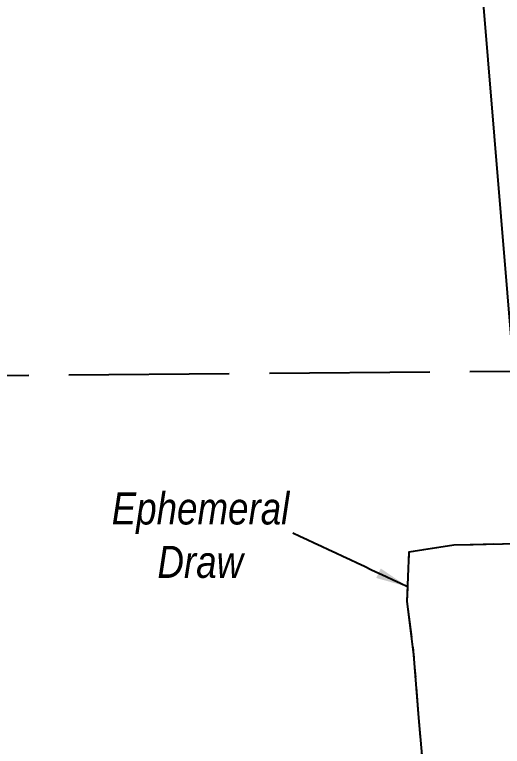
# Model space of a CAD drawing. Extents: x 538089 to 546766, y 6046620 to 6052605.
# Drawn here: x 544788.6 to 544940.6, y 6050762.9 to 6050991 of the extents above; entities that cross this region are included whole.
import ezdxf

# ---------------------------------------------------------------- set-up
doc = ezdxf.new("R2010")
doc.units = 0
doc.header["$LTSCALE"] = 5
doc.linetypes.add('foc-TOPO-ephemeral', pattern=[6.25, 3.125, -0.625, 0.625, -0.625, 0.625, -0.625])
doc.linetypes.add('foc-UNSURVEYED', pattern=[12.5, 10, -2.5])
for name, color, linetype in [('F-RW', 190, 'Continuous'), ('L-USEC', 7, 'foc-UNSURVEYED'), ('T-DRAW', 143, 'foc-TOPO-ephemeral'), ('T-WATER-T', 170, 'Continuous')]:
    doc.layers.add(name, color=color, linetype=linetype)
doc.styles.add('80CG', font='ARIALN.TTF', dxfattribs={"height": 10})
doc.styles.add('80LS', font='ARIALNI.TTF', dxfattribs={"height": 10})
doc.styles.add('foc-LtypeFont', font='ARIALN.TTF', dxfattribs={"height": 7.35})
doc.linetypes.add('foc-TOPO-flowdirection-NOLINE', pattern='A,0,[">",foc-LtypeFont,S=0.3,R=0,X=0,Y=-0.945],-20,[">",foc-LtypeFont,S=0.3,R=0,X=0,Y=-0.945],0', length=20)
doc.dimstyles.new('Compass 5 000', dxfattribs={"dimscale": 5, "dimtxt": 9, "dimasz": 2, "dimexe": 0.2, "dimexo": 0.0625, "dimgap": 0.5, "dimtad": 0, "dimtih": 1, "dimtoh": 1, "dimzin": 0, "dimdsep": 46, "dimtxsty": '80CG', "dimcen": 0.1, "dimse1": 1, "dimse2": 1, "dimclrd": 256, "dimclrt": 256, "dimaunit": 1, "dimadec": 4, "dimazin": 0, "dimtfac": 0.06, "dimtofl": 0, "dimtmove": 0, "dimatfit": 1, "dimfxl": 0.2, "dimtolj": 1, "dimtzin": 0, "dimlwd": -1, "dimarcsym": 0})

msp = doc.modelspace()

# ---------------------------------------------------------------- linework, layer by layer
at = {"layer": 'F-RW'}
msp.add_lwpolyline([(545649.382, 6050653.136), (545622.563, 6050652.718), (545579.642, 6050642.72), (545549.551, 6050635.711), (545534.438, 6050632.19), (545080.077, 6050382.902), (544735.713, 6049921.24), (544534.061, 6049267.939), (544515.177, 6049267.758), (544719.54, 6049929.841), (544992.664, 6050295.793), (544855.371, 6051951.15), (544855.43, 6051977.172), (544857.226, 6052060.62), (544857.276, 6052062.95), (544857.432, 6052070.222), (544857.76, 6052085.419), (544856.737, 6052085.409), (544849.149, 6052085.324), (544731.114, 6052084.001), (544631.448, 6052082.885)], dxfattribs=at)
at = {"layer": 'L-USEC'}
msp.add_line((544743.027, 6050878.162), (545145.035, 6050881.599), dxfattribs=at)
at = {"layer": 'T-DRAW', "flags": 128}
msp.add_lwpolyline([(544961.061, 6050833.503), (544945.742, 6050826.082), (544925.445, 6050825.579), (544911.486, 6050823.485), (544910.896, 6050808.081), (544912.97, 6050791.409), (544914.49, 6050771.837), (544916.309, 6050750.863)], dxfattribs=at)
at = {"layer": 'T-DRAW', "linetype": 'foc-TOPO-flowdirection-NOLINE', "flags": 128}
msp.add_lwpolyline([(544961.061, 6050833.503), (544945.742, 6050826.082), (544925.445, 6050825.579), (544911.486, 6050823.485), (544910.896, 6050808.081), (544912.97, 6050791.409), (544914.49, 6050771.837), (544916.309, 6050750.863)], dxfattribs=at)

# ---------------------------------------------------------------- texts
at = {"layer": 'T-WATER-T', "insert": (544818.526, 6050842.07), "char_height": 9.99475, "attachment_point": 1, "style": '80LS'}
msp.add_mtext_dynamic_manual_height_columns('\\pi0.34079;Ephemeral \\P\\pi14.6;Draw', width=55.97995, gutter_width=50, heights=[0], dxfattribs=at)

# ---------------------------------------------------------------- leaders
at = {"layer": 'T-WATER-T', "path_type": 1}
msp.add_leader([(544911.071, 6050812.647), (544875.275, 6050829.381)], dimstyle='Compass 5 000', override={"dimgap": 0.5, "dimtad": 0}, dxfattribs=at)

doc.saveas('drawing.dxf')
